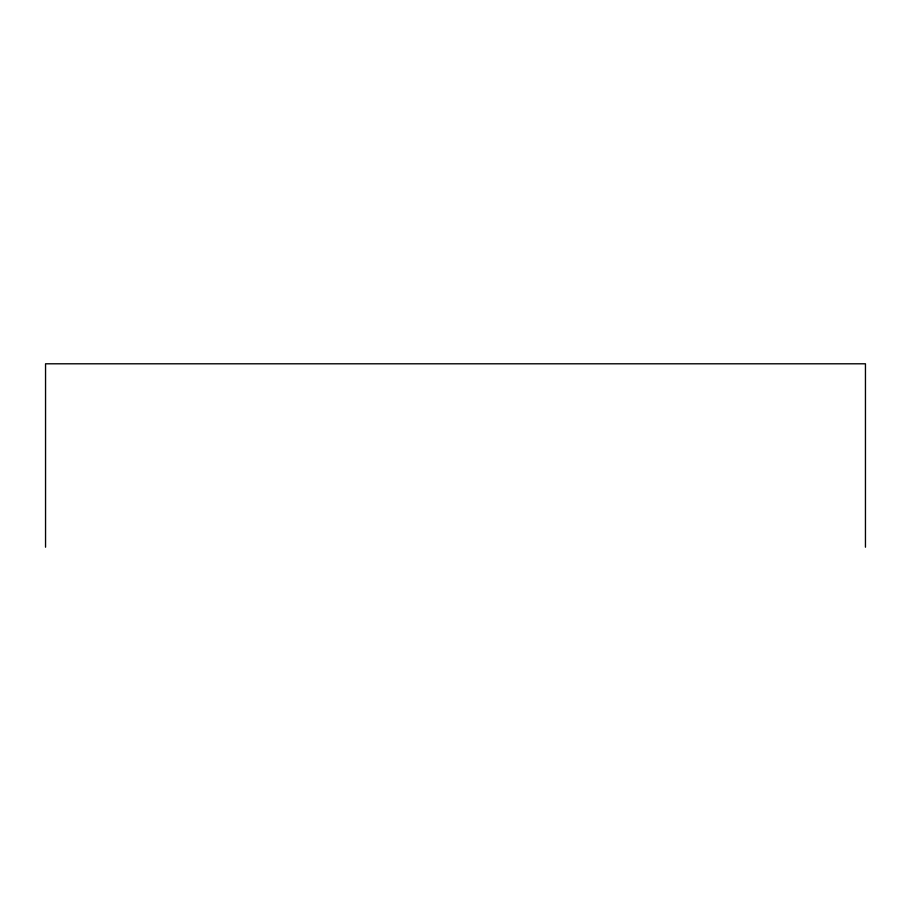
<?xml version="1.0" encoding="UTF-8"?>
<svg xmlns="http://www.w3.org/2000/svg" width="911" height="911" viewBox="0 0 911 911"><rect width="100%" height="100%" fill="white"/><g stroke="black" fill="none" stroke-linecap="round" stroke-linejoin="round"><path stroke-width="1.37" d="M865.45 547.204L865.45 363.796L45.55 363.796L45.55 547.204"/></g></svg>
